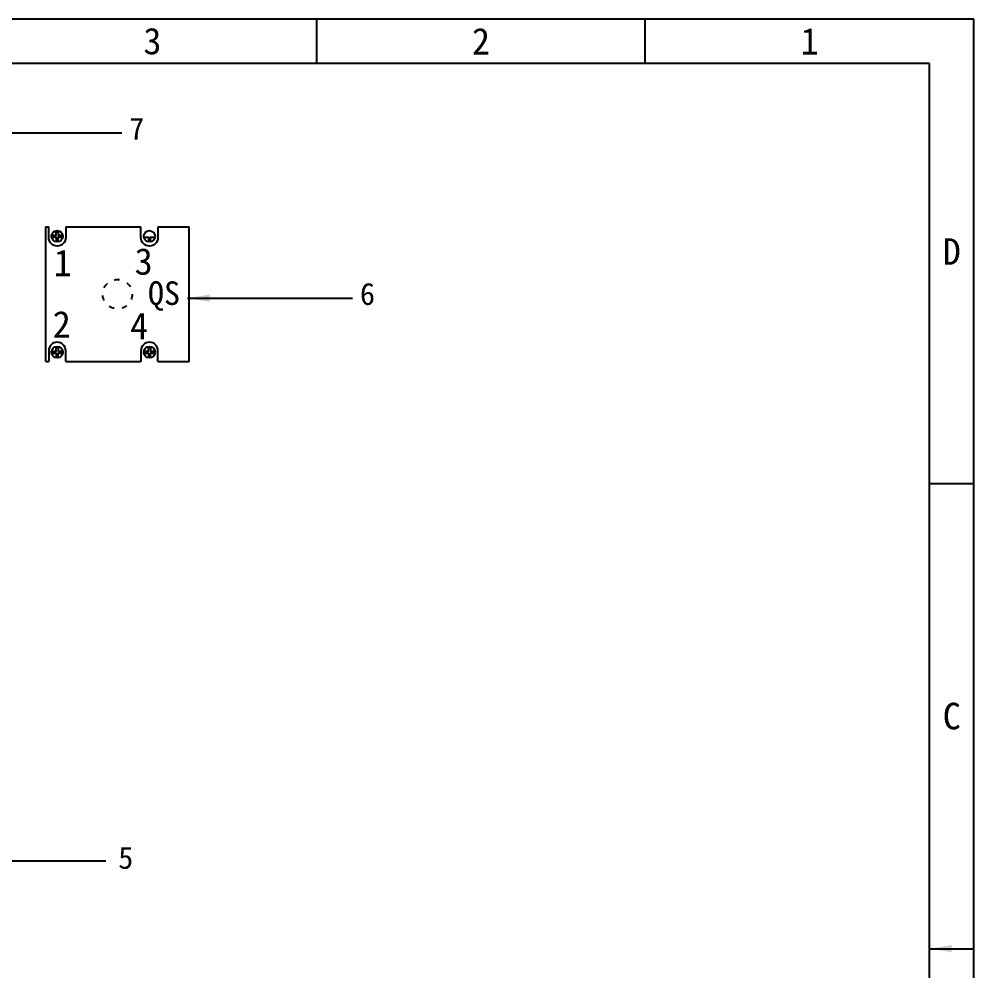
# Model space of a CAD drawing. Header units: millimetres. Extents: x 547 to 2149, y 622 to 1790.
# Drawn here: x 2039.8 to 2147.7, y 1682.7 to 1790.2 of the extents above; entities that cross this region are included whole.
import ezdxf

# ---------------------------------------------------------------- set-up
doc = ezdxf.new("R2010")
doc.units = ezdxf.units.MM
doc.linetypes.add('ACAD_ISO03W100', pattern=[30, 12, -18])
for name, color, linetype in [('仅图框使用', 7, 'Continuous'), ('元器件与线路', 7, 'Continuous'), ('英文数字标注', 3, 'Continuous')]:
    doc.layers.add(name, color=color, linetype=linetype)
doc.styles.add('GB3', font='', dxfattribs={"height": 3})
doc.styles.get("Standard").update_dxf_attribs({"font": 'txt', "bigfont": 'gbcbig.shx'})
doc.styles.get('GB3').set_extended_font_data('SimSun')
doc.dimstyles.new('ISO-25', dxfattribs={"dimtxt": 2.5, "dimasz": 2.5, "dimexe": 1.25, "dimexo": 0.625, "dimtad": 1, "dimtxsty": 'Standard', "dimcen": 2.5, "dimadec": 0, "dimazin": 0, "dimtfac": 1, "dimtmove": 0, "dimatfit": 3, "dimfxl": 0, "dimarcsym": 0})
doc.dimstyles.get("Standard").update_dxf_attribs({"dimtxt": 2, "dimasz": 3, "dimexe": 0.18, "dimexo": 0.0625, "dimgap": 0.09, "dimtad": 0, "dimtih": 1, "dimtoh": 1, "dimdec": 4, "dimzin": 0, "dimdsep": 46, "dimtxsty": 'Standard', "dimcen": 0.09, "dimaunit": 1, "dimadec": 0, "dimazin": 0, "dimtfac": 1, "dimtdec": 4, "dimtofl": 0, "dimtmove": 0, "dimatfit": 3, "dimfxl": 0, "dimtolj": 1, "dimtzin": 0, "dimarcsym": 0})

msp = doc.modelspace()

# ---------------------------------------------------------------- linework, layer by layer
at = {"layer": '仅图框使用'}
for p, q in [((2147.66, 1790.18), (1850.66, 1790.18)), ((2073.41, 1785.18), (2073.41, 1790.18)), ((2110.53, 1785.18), (2110.53, 1790.18)), ((2147.66, 1580.18), (2147.66, 1790.18)), ((2142.66, 1785.18), (1855.66, 1785.18)), ((2142.66, 1585.18), (2142.66, 1785.18)), ((2147.66, 1737.68), (2142.66, 1737.68))]:
    msp.add_line(p, q, dxfattribs=at)
at = {"layer": '元器件与线路'}
for p, q in [((2042.8, 1766.71), (2043.13, 1766.71)), ((2042.8, 1751.51), (2042.8, 1766.71)), ((2045.06, 1766.71), (2053.55, 1766.71)), ((2055.48, 1766.71), (2059, 1766.71)), ((2059, 1751.51), (2059, 1766.71)), ((2042.8, 1751.51), (2043.13, 1751.51)), ((2045.06, 1751.51), (2053.55, 1751.51)), ((2055.48, 1751.51), (2059, 1751.51))]:
    msp.add_line(p, q, dxfattribs=at)
for points in [[(2045.06, 1766.71), (2045.06, 1765.5, -1), (2043.13, 1765.5), (2043.13, 1766.71)], [(2055.48, 1766.71), (2055.48, 1765.5, -1), (2053.55, 1765.5), (2053.55, 1766.71)], [(2045.06, 1751.51), (2045.06, 1752.72, 1), (2043.13, 1752.72), (2043.13, 1751.51)], [(2055.48, 1751.51), (2055.48, 1752.72, 1), (2053.55, 1752.72), (2053.55, 1751.51)]]:
    msp.add_lwpolyline(points, format="xyb", dxfattribs=at)
for points in [[(2043.47, 1765.76), (2043.98, 1765.76), (2043.98, 1766.17), (2044.2, 1766.17), (2044.2, 1765.76), (2044.72, 1765.76)], [(2043.47, 1765.55), (2043.99, 1765.56), (2043.99, 1765.14), (2044.21, 1765.14), (2044.2, 1765.56), (2044.72, 1765.56)], [(2053.89, 1765.55), (2054.41, 1765.56), (2054.41, 1765.14), (2054.63, 1765.14), (2054.62, 1765.56), (2055.14, 1765.56)], [(2043.47, 1752.67), (2043.99, 1752.67), (2043.99, 1753.08), (2044.21, 1753.08), (2044.2, 1752.67), (2044.72, 1752.67)], [(2053.89, 1752.67), (2054.41, 1752.67), (2054.41, 1753.08), (2054.63, 1753.08), (2054.62, 1752.67), (2055.14, 1752.67)], [(2043.47, 1752.46), (2043.98, 1752.46), (2043.98, 1752.05), (2044.2, 1752.05), (2044.2, 1752.46), (2044.72, 1752.46)], [(2053.89, 1752.46), (2054.4, 1752.46), (2054.4, 1752.05), (2054.62, 1752.05), (2054.62, 1752.46), (2055.14, 1752.46)]]:
    msp.add_lwpolyline(points, dxfattribs=at)
for centre in [(2044.09, 1765.66), (2054.51, 1765.66), (2044.09, 1752.56), (2054.51, 1752.56)]:
    msp.add_circle(centre, 0.635, dxfattribs=at)
at = {"layer": '元器件与线路', "linetype": 'ACAD_ISO03W100', "ltscale": 0.05}
msp.add_circle((2050.9, 1759.11), 1.67, dxfattribs=at)

# ---------------------------------------------------------------- texts
at = {"layer": '仅图框使用', "char_height": 3, "attachment_point": 5}
for s, insert, width in [('{\\fSimSun|b0|i0|c134|p2;3}', (2054.85, 1787.68), 37.125), ('{\\fSimSun|b0|i0|c134|p2;2}', (2091.97, 1787.68), 37.125), ('{\\fSimSun|b0|i0|c134|p2;1}', (2129.1, 1787.68), 37.125), ('{\\fSimSun|b0|i0|c134|p2;D}', (2145.16, 1763.93), 5), ('{\\fSimSun|b0|i0|c134|p2;C}', (2145.16, 1711.43), 5)]:
    msp.add_mtext(s, dxfattribs=dict(at, insert=insert, width=width))
at = {"layer": '英文数字标注', "char_height": 2.5, "width": 6.4894, "attachment_point": 1}
for s, insert in [('\\A1;{\\fSimSun|b0|i0|c134|p2;7}', (2052.24, 1779.05)), ('\\A1;{\\fSimSun|b0|i0|c134|p2;6}', (2078.3, 1760.39)), ('\\A1;{\\fSimSun|b0|i0|c134|p2;5}', (2050.99, 1696.7))]:
    msp.add_mtext(s, dxfattribs=dict(at, insert=insert))
at = {"layer": '英文数字标注', "color": 3, "linetype": 'Continuous', "lineweight": 25, "char_height": 3, "attachment_point": 1, "rotation": 359.8661, "style": 'GB3'}
for s, insert in [('{\\fSimSun|b0|i0|c134|p2;1}', (2043.71, 1764.14)), ('{\\fSimSun|b0|i0|c134|p2;2}', (2043.59, 1757.21)), ('{\\fSimSun|b0|i0|c134|p2;4}', (2052.33, 1757.02))]:
    msp.add_mtext(s, dxfattribs=dict(at, insert=insert))
at = {"layer": '英文数字标注', "color": 3, "insert": (2052.85, 1764.31), "char_height": 3, "attachment_point": 1, "rotation": 359.8661, "style": 'GB3'}
msp.add_mtext('{\\fSimSun|b0|i0|c134|p2;3}', dxfattribs=at)
at = {"layer": '英文数字标注', "color": 3, "insert": (2056.16, 1758.89), "char_height": 2.667, "width": 9.0383, "attachment_point": 5, "rotation": 359.8661, "style": 'GB3'}
msp.add_mtext('QS', dxfattribs=at)

# ---------------------------------------------------------------- leaders
at = {"layer": '仅图框使用'}
msp.add_leader([(2142.66, 1685.18), (2147.66, 1685.18)], dimstyle='ISO-25', override={"dimgap": 0.625, "dimtad": 0}, dxfattribs=at)
at = {"layer": '英文数字标注'}
for points in [[(2032.77, 1777.33), (2046.51, 1777.33), (2051.41, 1777.33)], [(2058.82, 1758.66), (2072.56, 1758.67), (2077.46, 1758.67)], [(2023.79, 1695.11), (2049.58, 1695.11)]]:
    msp.add_leader(points, dimstyle='Standard', override={"dimasz": 2.5, "dimgap": 0.09, "dimtad": 0}, dxfattribs=at)

doc.saveas('drawing.dxf')
